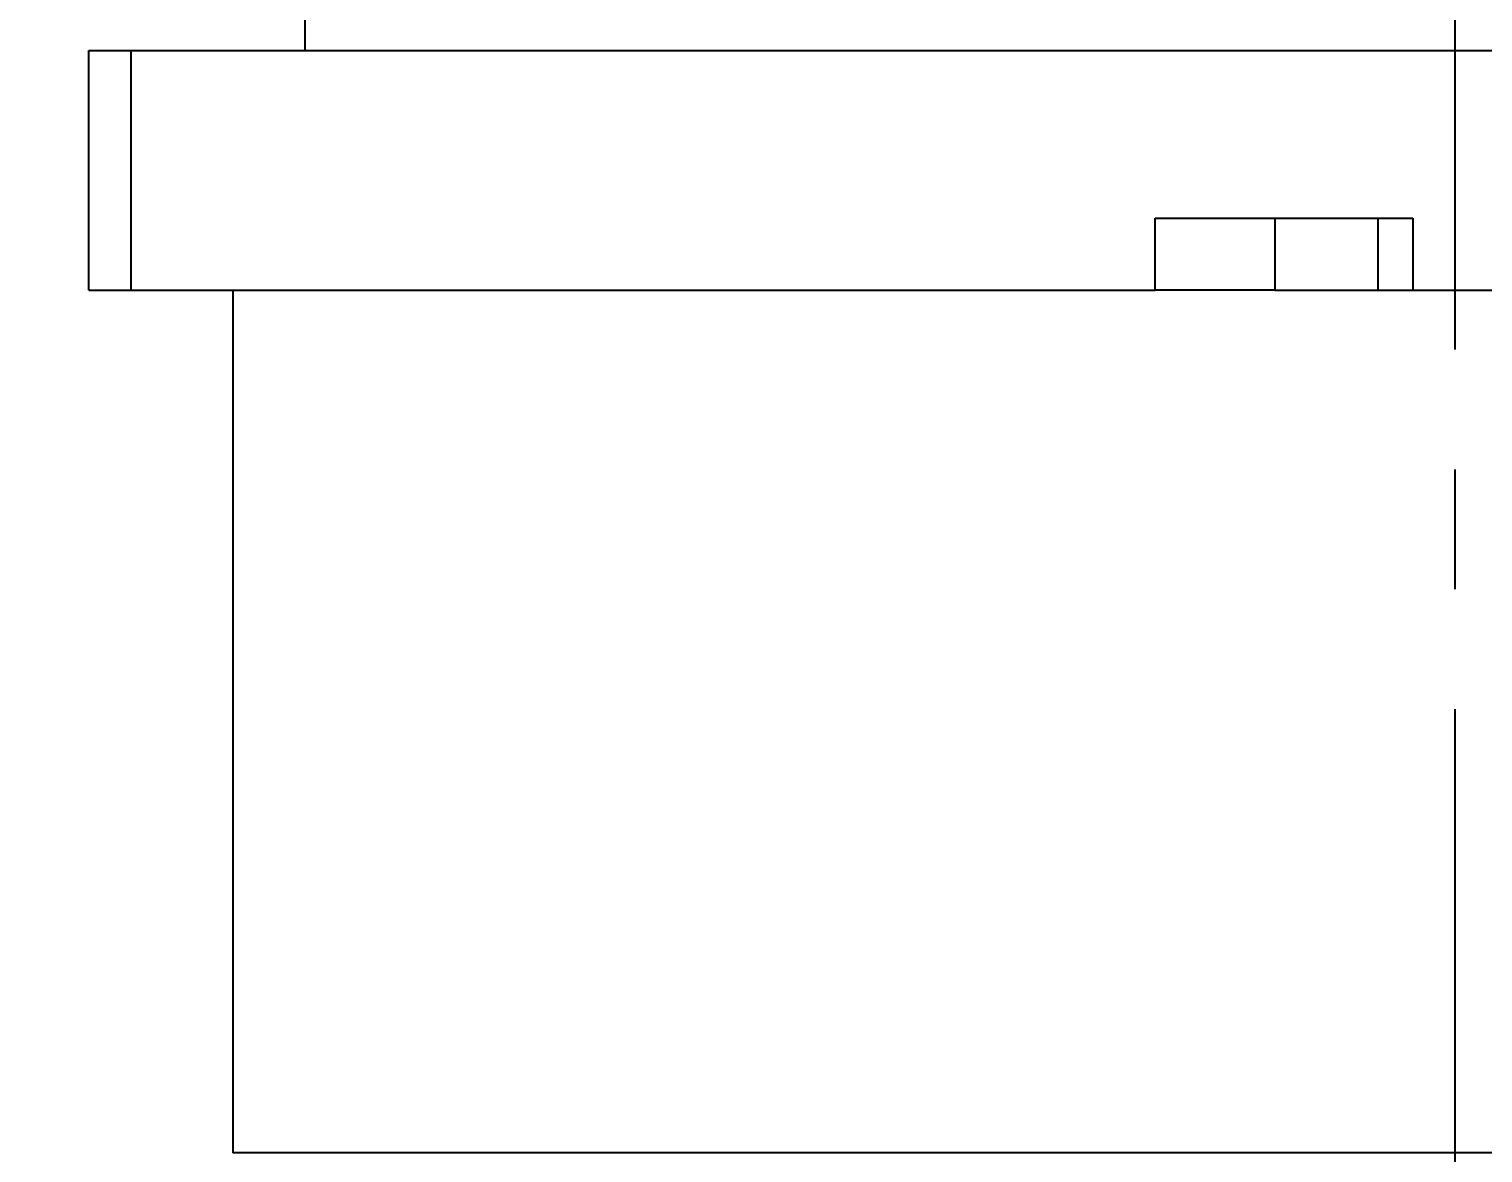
# Model space of a CAD drawing. Extents: x 0 to 948, y 0 to 695.
# Drawn here: x 523.12 to 553.45, y 322.34 to 345.78 of the extents above; entities that cross this region are included whole.
import ezdxf

# ---------------------------------------------------------------- set-up
doc = ezdxf.new("R2010")
doc.units = 0
doc.header["$LTSCALE"] = 10
doc.header["$MEASUREMENT"] = 0
doc.header["$PDMODE"] = 3
doc.header["$PDSIZE"] = -10
doc.linetypes.add('CENTER', pattern=[2, 1.25, -0.25, 0.25, -0.25])
doc.layers.get('0').update_dxf_attribs({"linetype": 'CONTINUOUS'})
doc.layers.get('DEFPOINTS').update_dxf_attribs({"linetype": 'CONTINUOUS'})
doc.layers.add('DEF_LAYER_SYMBOL', color=7, linetype='CONTINUOUS')
doc.layers.add('레이어 1', color=7, linetype='CONTINUOUS')
doc.styles.add('Daelim Dimension', font='')
doc.styles.get('Daelim Dimension').set_extended_font_data('나눔고딕')
doc.dimstyles.new('DEFAULT', dxfattribs={"dimscale": 2, "dimtxt": 2, "dimasz": 2, "dimexe": 0, "dimexo": 2, "dimgap": 1, "dimtad": 1, "dimdec": 0, "dimzin": 9, "dimdsep": 46, "dimtxsty": 'Daelim Dimension', "dimcen": 0.5, "dimclrd": 5, "dimclre": 5, "dimclrt": 256, "dimadec": 1, "dimazin": 0, "dimtfac": 1, "dimtdec": 0, "dimtix": 1, "dimtmove": 0, "dimatfit": 3, "dimfxl": 1, "dimtolj": 1, "dimtzin": 1, "dimlwd": 9, "dimlwe": 9, "dimarcsym": 0})

# ---------------------------------------------------------------- blocks, each defined once
blk = doc.blocks.new('*D6')
at = {"color": 5, "lineweight": 9, "ltscale": 0.5, "transparency": 16777216}
for p, q in [((425.065, 455.669), (425.065, 311.641)), ((552.87, 315.1), (552.87, 311.641)), ((548.87, 311.641), (429.065, 311.641))]:
    blk.add_line(p, q, dxfattribs=at)
at = {"color": 5, "ltscale": 0.5, "transparency": 16777216}
for points in [[(429.065, 312.308), (429.065, 310.974), (425.065, 311.641)], [(548.87, 312.308), (548.87, 310.974), (552.87, 311.641)]]:
    blk.add_solid(points, dxfattribs=at)
at = {"layer": 'DEFPOINTS', "color": 0, "ltscale": 0.5, "transparency": 16777216}
for p in [(425.065, 459.669), (552.87, 319.1), (425.065, 311.641)]:
    blk.add_point(p, dxfattribs=at)
at = {"color": 7, "lineweight": -3, "ltscale": 0.5, "transparency": 16777216, "insert": (488.968, 319.085), "char_height": 10, "attachment_point": 5, "style": 'Daelim Dimension'}
blk.add_mtext('\\A1;128', dxfattribs=at)

msp = doc.modelspace()

# ---------------------------------------------------------------- linework, layer by layer
at = {"layer": 'DEF_LAYER_SYMBOL', "color": 1, "linetype": 'CENTER', "lineweight": -3}
msp.add_line((552.87, 319.1), (552.87, 379.993), dxfattribs=at)
at = {"layer": '레이어 1', "lineweight": -3}
for p, q in [((528.87, 346.339), (528.87, 345.339)), ((524.37, 345.339), (525.248, 345.339)), ((524.37, 340.339), (524.37, 345.339)), ((525.248, 345.339), (559.491, 345.339)), ((525.248, 340.339), (525.248, 345.339)), ((546.616, 341.839), (551.989, 341.839)), ((546.616, 340.339), (546.616, 341.839)), ((549.108, 341.839), (549.108, 340.339)), ((551.257, 341.839), (551.257, 340.339)), ((551.989, 341.839), (551.989, 340.339)), ((524.37, 340.339), (525.248, 340.339)), ((525.248, 340.339), (546.616, 340.339)), ((527.37, 340.339), (527.37, 322.339)), ((549.108, 340.339), (546.616, 340.339)), ((549.108, 340.339), (551.257, 340.339)), ((551.257, 340.339), (551.989, 340.339)), ((551.989, 340.339), (559.491, 340.339)), ((552.87, 322.339), (527.37, 322.339)), ((578.37, 322.339), (552.87, 322.339))]:
    msp.add_line(p, q, dxfattribs=at)

# ---------------------------------------------------------------- dimensions: what is measured, and where the dimension line sits
at = {"color": 5, "lineweight": -3, "ltscale": 0.5}
dim = msp.add_linear_dim(base=(425.065, 311.641), p1=(552.87, 319.1), p2=(425.065, 459.669), text='128', dimstyle='DEFAULT', override={"dimtxt": 5, "dimclrd": 5, "dimclre": 5, "dimclrt": 7}, dxfattribs=at)
dim.commit()
dim.dimension.update_dxf_attribs({"geometry": '*D6', "text_midpoint": (488.968, 319.085)})

doc.saveas('drawing.dxf')
